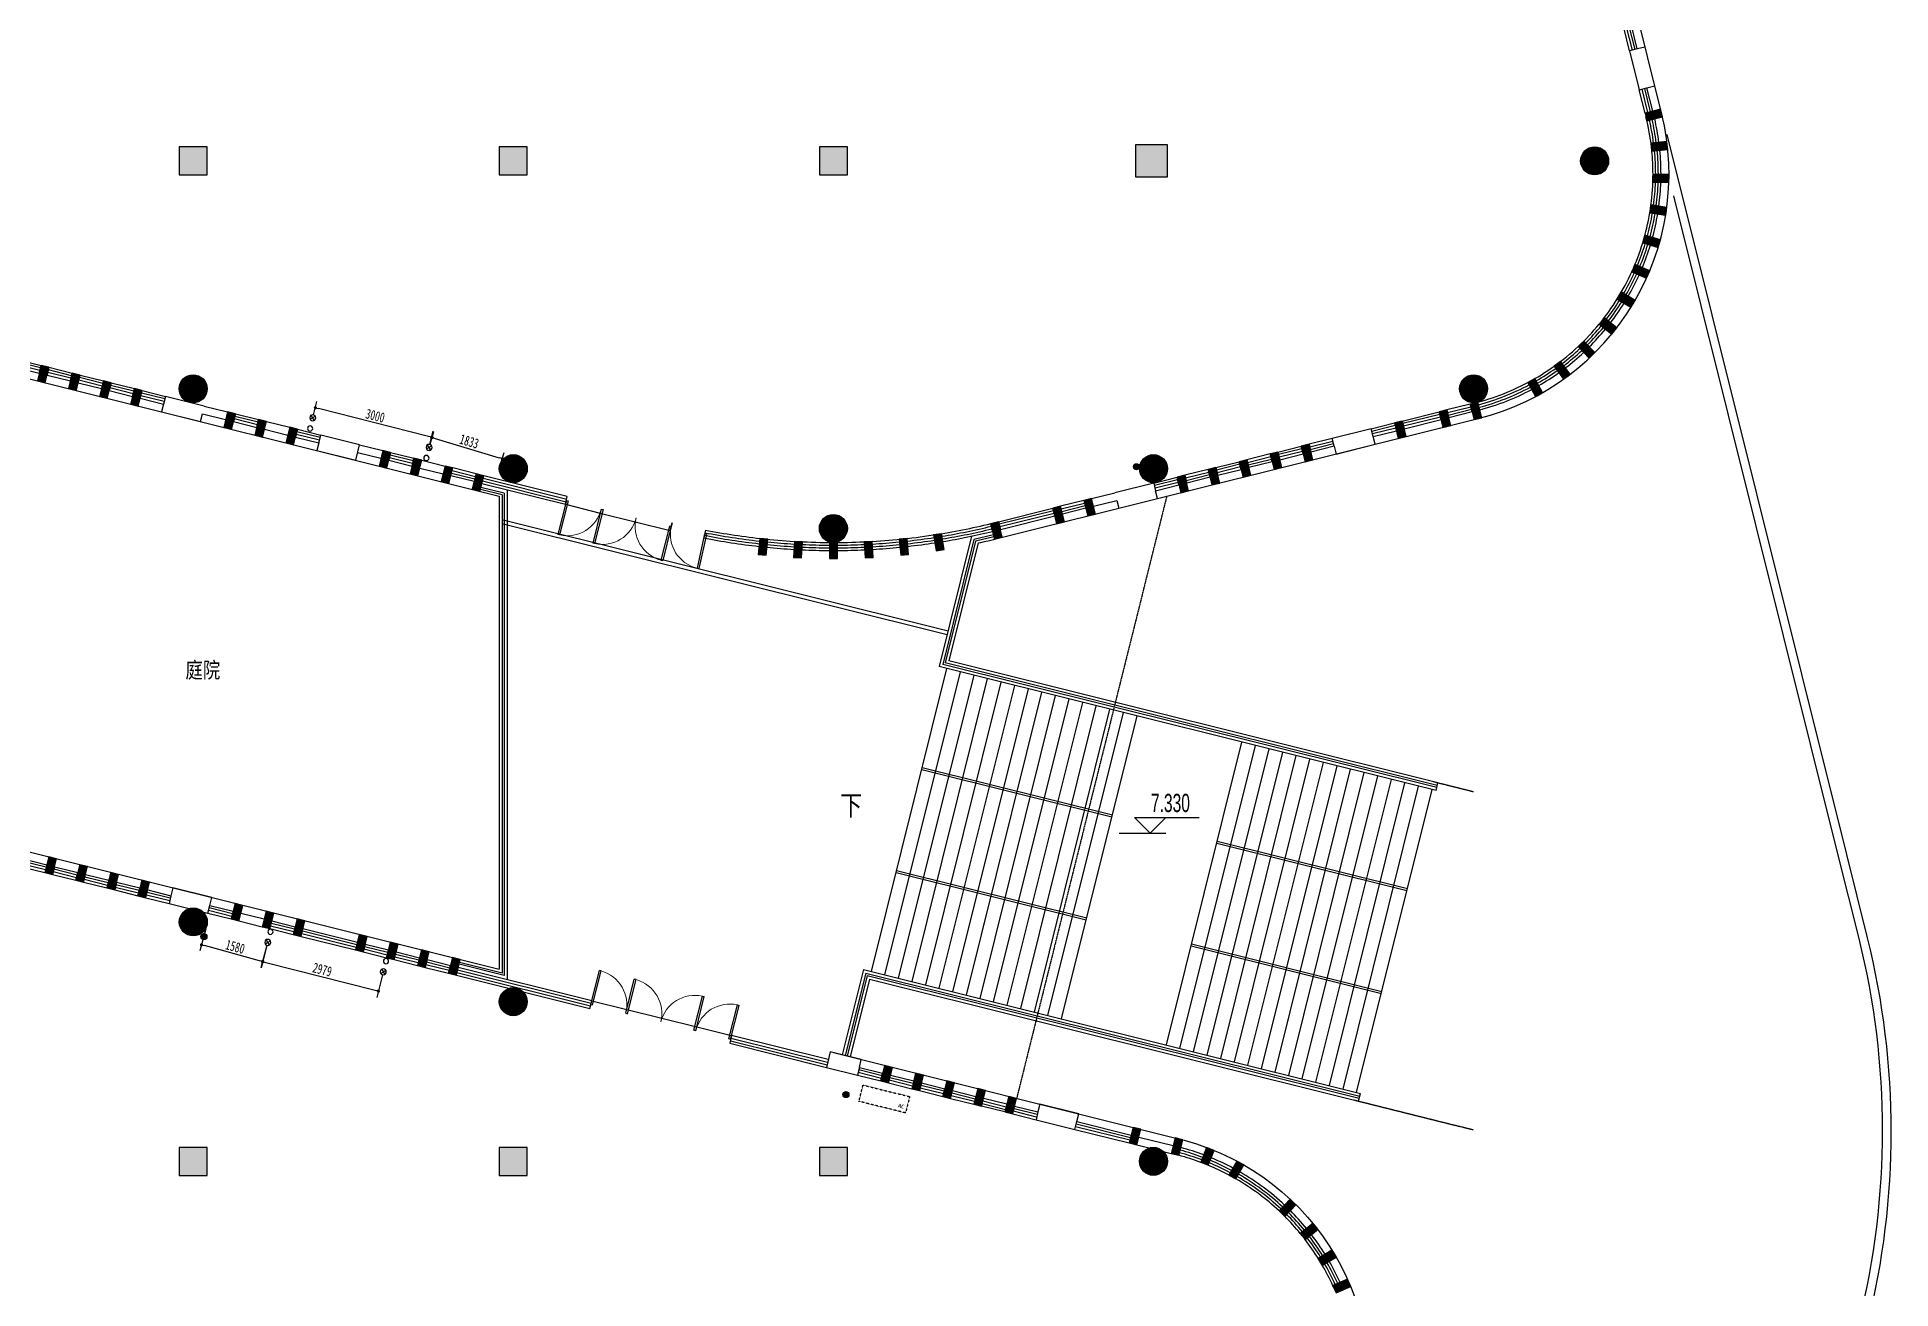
# Model space of a CAD drawing. Header units: inches. Extents: x -584 to 1446124, y -108140 to 99637.
# Drawn here: x 1359534 to 1405864, y -78864 to -47583 of the extents above; entities that cross this region are included whole.
import ezdxf

# ---------------------------------------------------------------- set-up
doc = ezdxf.new("R2010")
doc.units = ezdxf.units.IN
doc.header["$MEASUREMENT"] = 0
doc.linetypes.add('DASH', pattern=[0.35, 0.25, -0.1])
for name, color, linetype in [('0-空调出屋面', 41, 'Continuous'), ('0-雨水', 141, 'Continuous'), ('COLUMN', 6, 'Continuous'), ('CURTWALL', 4, 'Continuous'), ('DIM_ELEV', 3, 'Continuous'), ('DIM_SYMB', 3, 'Continuous'), ('LG', 84, 'Continuous'), ('PUB_HATCH', 8, 'Continuous'), ('PUB_TEXT', 151, 'Continuous'), ('STAIR', 6, 'Continuous'), ('WALL', 7, 'Continuous'), ('WINDOW', 3, 'Continuous'), ('供排水', 4, 'Continuous'), ('电位', 1, 'Continuous'), ('空调', 205, 'Continuous')]:
    doc.layers.add(name, color=color, linetype=linetype)
doc.styles.add('_TCH_DIM', font='stylu.ttf')
doc.styles.add('HZ-1', font='MingLiU.ttf', dxfattribs={"width": 0.8})
doc.styles.get("Standard").update_dxf_attribs({"font": '', "width": 0.7, "height": 250})
doc.styles.get('Standard').set_extended_font_data('NSimSun')
doc.dimstyles.new('电路', dxfattribs={"dimscale": 80, "dimtxt": 2.5, "dimasz": 1, "dimexe": 2, "dimexo": 1, "dimtad": 1, "dimdec": 0, "dimtxsty": 'Standard', "dimblk": 'DOT', "dimcen": 1, "dimclrd": 6, "dimclre": 6, "dimclrt": 6, "dimadec": 0, "dimazin": 0, "dimtfac": 1, "dimtdec": 0, "dimtmove": 0, "dimatfit": 3, "dimfxl": 0, "dimarcsym": 0})

# ---------------------------------------------------------------- blocks, each defined once
blk = doc.blocks.new('vhjkghkghkl')
at = {"layer": '空调', "linetype": 'DASH', "ltscale": 0.3}
blk.add_lwpolyline([(134071, 540199), (134071, 539779), (132871, 539779), (132871, 540199), (134071, 540199)], close=True, dxfattribs=at)
at = {"layer": '空调', "linetype": 'DASH', "ltscale": 0.3, "style": 'HZ-1'}
blk.add_text('AC', height=100, dxfattribs=at).set_placement((133846, 539867))
blk = doc.blocks.new('_FZH')
at = {"layer": 'WALL'}
blk.add_lwpolyline([(-0.5, -0.5), (0.5, -0.5), (0.5, 0.5), (-0.5, 0.5)], close=True, dxfattribs=at)
blk.add_solid([(-0.5, -0.5), (0.5, -0.5), (-0.5, 0.5), (0.5, 0.5)], dxfattribs=at)
blk = doc.blocks.new('_YZH')
blk.add_circle((0, 0), 0.5)
at = {"layer": 'PUB_HATCH', "const_width": 0.5}
blk.add_lwpolyline([(-0.25, 0, 1), (0.25, 0, 1)], format="xyb", close=True, dxfattribs=at)
blk = doc.blocks.new('$WINLIB2D$00000001')
at = {"color": 0}
for points in [[(-0.5, 0.5), (-0.5, -0.5)], [(-0.5, 0.5), (0.5, 0.5)], [(0.5, -0.5), (0.5, 0.5)], [(0.5, 0.167), (-0.5, 0.167)], [(0.5, -0.167), (-0.5, -0.167)], [(-0.5, -0.5), (0.5, -0.5)]]:
    blk.add_lwpolyline(points, dxfattribs=at)
blk = doc.blocks.new('$DorLib2D$00000001')
for p, q in [((0.45, 0.975), (0.5, 0.975)), ((0.45, 0), (0.45, 0.975)), ((0.5, 0), (0.5, 0.975)), ((0.5, 0), (0.45, 0))]:
    blk.add_line(p, q)
at = {"lineweight": 13}
blk.add_arc((0.475, 0), 0.975, 91.4693, 180, dxfattribs=at)
blk = doc.blocks.new('$DorLib2D$00000002')
for p, q in [((-0.5, 0), (-0.5, 0.4875)), ((-0.475, 0.4875), (-0.5, 0.4875)), ((-0.475, 0), (-0.475, 0.4875)), ((0.475, 0), (0.475, 0.4875)), ((0.475, 0.4875), (0.5, 0.4875)), ((0.5, 0), (0.5, 0.4875)), ((-0.5, 0), (-0.475, 0)), ((0.5, 0), (0.475, 0))]:
    blk.add_line(p, q)
at = {"lineweight": 13}
for centre, start, end in [((-0.4875, 0), 0, 88.53072), ((0.4875, 0), 91.46928, 180)]:
    blk.add_arc(centre, 0.4875, start, end, dxfattribs=at)
blk = doc.blocks.new('A$C4B041D0B')
at = {"layer": '供排水', "color": 14}
for p, q in [((393, 128), (287, 22)), ((287, 128), (393, 22))]:
    blk.add_line(p, q, dxfattribs=at)
at = {"layer": '供排水'}
for centre, radius in [((65, 75), 65.2), ((340, 75), 75)]:
    blk.add_circle(centre, radius, dxfattribs=at)
blk = doc.blocks.new('_DOT')
at = {"color": 0, "linetype": 'ByBlock'}
blk.add_line((-0.5, 0), (-1, 0), dxfattribs=at)
at = {"color": 0, "linetype": 'ByBlock', "const_width": 0.5}
blk.add_lwpolyline([(-0.25, 0, 1), (0.25, 0, 1)], format="xyb", close=True, dxfattribs=at)
blk = doc.blocks.new('*D589')
at = {"layer": 'Defpoints', "color": 0, "transparency": 16777216}
for p in [(1363776, -69786), (1363644, -70265), (1365299, -70206)]:
    blk.add_point(p, dxfattribs=at)
at = {"layer": '电位', "color": 6, "lineweight": -2, "transparency": 16777216}
for p, q in [((1363755, -69864), (1363602, -70419)), ((1365090, -70663), (1363721, -70286)), ((1365278, -70283), (1365125, -70839))]:
    blk.add_line(p, q, dxfattribs=at)
at = {"layer": '电位', "color": 6, "lineweight": -2, "transparency": 16777216, "xscale": 80, "yscale": 80, "zscale": 80}
for p, rotation in [((1363644, -70265), 164.595006474475), ((1365168, -70685), 344.595006474475)]:
    blk.add_blockref('_DOT', p, dxfattribs=dict(at, rotation=rotation))
at = {"layer": '电位', "color": 6, "transparency": 16777216, "insert": (1364486, -70315), "char_height": 250, "attachment_point": 5, "rotation": 344.595}
blk.add_mtext('1580', dxfattribs=at)
blk = doc.blocks.new('*D590')
at = {"layer": 'Defpoints', "color": 0, "transparency": 16777216}
for p in [(1365299, -70206), (1368186, -70941), (1368063, -71423)]:
    blk.add_point(p, dxfattribs=at)
at = {"layer": '电位', "color": 6, "lineweight": -2, "transparency": 16777216}
for p, q in [((1365280, -70284), (1365137, -70844)), ((1365254, -70709), (1367986, -71403)), ((1368166, -71018), (1368024, -71578))]:
    blk.add_line(p, q, dxfattribs=at)
at = {"layer": '电位', "color": 6, "lineweight": -2, "transparency": 16777216, "xscale": 80, "yscale": 80, "zscale": 80}
for p, rotation in [((1365177, -70689), 165.7261791928318), ((1368063, -71423), 345.7261791928319)]:
    blk.add_blockref('_DOT', p, dxfattribs=dict(at, rotation=rotation))
at = {"layer": '电位', "color": 6, "transparency": 16777216, "insert": (1366663, -70886), "char_height": 250, "attachment_point": 5, "rotation": 345.7262}
blk.add_mtext('2979', dxfattribs=at)
blk = doc.blocks.new('*D591')
at = {"layer": 'Defpoints', "color": 0, "transparency": 16777216}
for p in [(1369332, -57836), (1371086, -58367), (1371161, -58119)]:
    blk.add_point(p, dxfattribs=at)
at = {"layer": '电位', "color": 6, "lineweight": -2, "transparency": 16777216}
for p, q in [((1369355, -57759), (1369453, -57435)), ((1369483, -57611), (1371085, -58096)), ((1371109, -58291), (1371207, -57966))]:
    blk.add_line(p, q, dxfattribs=at)
at = {"layer": '电位', "color": 6, "lineweight": -2, "transparency": 16777216, "xscale": 80, "yscale": 80, "zscale": 80}
for p, rotation in [((1369407, -57588), 163.1473534976274), ((1371161, -58119), 343.1473534976274)]:
    blk.add_blockref('_DOT', p, dxfattribs=dict(at, rotation=rotation))
at = {"layer": '电位', "color": 6, "transparency": 16777216, "insert": (1370335, -57686), "char_height": 250, "attachment_point": 5, "rotation": 343.1474}
blk.add_mtext('1833', dxfattribs=at)
blk = doc.blocks.new('*D592')
at = {"layer": 'Defpoints', "color": 0, "transparency": 16777216}
for p in [(1366489, -56844), (1366424, -57096), (1369332, -57836)]:
    blk.add_point(p, dxfattribs=at)
at = {"layer": '电位', "color": 6, "lineweight": -2, "transparency": 16777216}
for p, q in [((1366444, -57019), (1366528, -56689)), ((1369318, -57564), (1366566, -56864)), ((1369351, -57759), (1369435, -57429))]:
    blk.add_line(p, q, dxfattribs=at)
at = {"layer": '电位', "color": 6, "lineweight": -2, "transparency": 16777216, "xscale": 80, "yscale": 80, "zscale": 80}
for p, rotation in [((1366489, -56844), 165.7231730149664), ((1369396, -57584), 345.7231730149664)]:
    blk.add_blockref('_DOT', p, dxfattribs=dict(at, rotation=rotation))
at = {"layer": '电位', "color": 6, "transparency": 16777216, "insert": (1367985, -57045), "char_height": 250, "attachment_point": 5, "rotation": 345.7232}
blk.add_mtext('3000', dxfattribs=at)

msp = doc.modelspace()

# ---------------------------------------------------------------- hatches: boundary and pattern name
at = {"layer": '0-空调出屋面'}
h = msp.add_hatch(dxfattribs=at)
h.set_pattern_fill('ANSI31', color=256, scale=10, style=0)
h.set_pattern_definition([(315, (1386943.605, -58252.99), (-11.2253, -11.2253), [])])
h.paths.add_polyline_path([(1386943.6, -58318, -1), (1387073.6, -58318, -1)])
h = msp.add_hatch(dxfattribs=at)
h.set_pattern_fill('ANSI31', color=256, scale=10, style=0)
h.set_pattern_definition([(315, (1363639.024, -69996.182), (-11.2253, -11.2253), [])])
h.paths.add_polyline_path([(1363639, -70061.2, -1), (1363769, -70061.2, -1)])
h = msp.add_hatch(dxfattribs=at)
h.set_pattern_fill('ANSI31', color=256, scale=10, style=0)
h.set_pattern_definition([(315, (1379683.296, -73943.402), (-11.2253, -11.2253), [])])
h.paths.add_polyline_path([(1379683.3, -74008.4, -1), (1379813.3, -74008.4, -1)])

# ---------------------------------------------------------------- linework, layer by layer
for centre, radius in [((1387008.6, -58318), 75), ((1387008.6, -58318), 65), ((1363704, -70061.2), 75), ((1363704, -70061.2), 65), ((1379748.3, -74008.4), 75), ((1379748.3, -74008.4), 65)]:
    msp.add_circle(centre, radius, dxfattribs=at)
at = {"layer": '0-雨水', "linetype": 'DASH'}
for p, q in [((1394426.3, -66185.8), (1395434.2, -66437.1)), ((1392442.5, -74142.2), (1395434.2, -74888.1))]:
    msp.add_line(p, q, dxfattribs=at)
at = {"layer": 'COLUMN'}
for p, q in [((1399331.5, -47928.7), (1399573.5, -48899)), ((1399719.7, -47831.9), (1399525.6, -47880.3)), ((1399961.6, -48802.2), (1399719.7, -47831.9)), ((1399767.5, -48850.6), (1399961.6, -48802.2)), ((1362694.5, -56754.8), (1362646.1, -56948.8)), ((1362646.1, -56948.8), (1363616.4, -57190.8)), ((1363713.2, -56802.6), (1362742.9, -56560.7)), ((1363616.4, -57190.8), (1363664.8, -56996.7)), ((1392874, -57371.4), (1391903.8, -57613.3)), ((1366575.7, -57722.5), (1366527.3, -57916.5)), ((1367594.4, -57770.3), (1366624.1, -57528.4)), ((1367497.6, -58158.4), (1367594.4, -57770.3)), ((1391952.1, -57807.4), (1392000.5, -58001.4)), ((1392000.5, -58001.4), (1392970.8, -57759.5)), ((1392970.8, -57759.5), (1392922.4, -57565.5)), ((1366527.3, -57916.5), (1367497.6, -58158.4)), ((1387440.4, -58726.2), (1386470.1, -58968.1)), ((1386518.5, -59162.1), (1386566.9, -59356.2)), ((1386566.9, -59356.2), (1387537.2, -59114.3)), ((1387537.2, -59114.3), (1387488.8, -58920.2)), ((1362928.8, -68844.9), (1362880.4, -69038.9)), ((1363899.1, -69086.8), (1362928.8, -68844.9)), ((1362832, -69233), (1363802.3, -69474.9)), ((1363850.7, -69280.8), (1363899.1, -69086.8)), ((1379356, -72940.6), (1379259.2, -73328.7)), ((1380132.2, -73134.2), (1379356, -72940.6)), ((1380083.9, -73328.2), (1380132.2, -73134.2)), ((1379259.2, -73328.7), (1379259.5, -73328.8)), ((1379259.5, -73328.8), (1380035.5, -73522.3)), ((1384595.6, -74247), (1384547.2, -74441.1)), ((1385565.9, -74488.9), (1384595.6, -74247)), ((1385517.5, -74683), (1385565.9, -74488.9)), ((1384498.8, -74635.1), (1385469.1, -74877))]:
    msp.add_line(p, q, dxfattribs=at)
at = {"layer": 'CURTWALL'}
for p, q in [((1399890.3, -50433.8), (1399891.1, -50433.8)), ((1399918.8, -51011.8), (1399918.1, -51011.8)), ((1370650.9, -58738.5), (1372737, -59258.7)), ((1370667, -58673.8), (1372753.2, -59194)), ((1370683.2, -58609.2), (1372769.3, -59129.3)), ((1372785.4, -59064.6), (1370699.3, -58544.5)), ((1372737, -59258.7), (1372785.4, -59064.6)), ((1375405.2, -59717.8), (1375356.8, -59911.9)), ((1375357.8, -59912.1), (1375406.2, -59718)), ((1375406.2, -59718), (1375405.2, -59717.8)), ((1375356.8, -59911.9), (1375357.8, -59912.1)), ((1375373, -59847.2), (1375373.9, -59847.4)), ((1375389.1, -59782.5), (1375390.1, -59782.7)), ((1376235.8, -59902.5), (1376197.4, -60098.8)), ((1373398.7, -71661.4), (1370060.6, -70829.1)), ((1370012.2, -71023.2), (1373350.3, -71855.5)), ((1370028.3, -70958.5), (1373366.4, -71790.8)), ((1370044.4, -70893.8), (1373382.6, -71726.1)), ((1373350.3, -71855.5), (1373398.7, -71661.4)), ((1376891.8, -72532.3), (1376843.4, -72726.4)), ((1376843.4, -72726.4), (1379259.2, -73328.7)), ((1376859.5, -72661.7), (1379275.4, -73264.1)), ((1376875.6, -72597), (1379291.5, -73199.4)), ((1379307.6, -73134.7), (1376891.8, -72532.3))]:
    msp.add_line(p, q, dxfattribs=at)
for centre, radius, start, end in [((1394018.1, -51005.5), 5900, 6.5, 14), ((1394018.1, -51005.5), 5966.7, 7.46031, 13.03969), ((1394018.1, -51005.5), 6033.3, 7.4497, 13.0503), ((1394018.1, -51005.5), 6100, 7.43932, 13.06068), ((1394018.1, -51005.5), 5900, 5.56068, 6.5), ((1394018.1, -51005.5), 5900, 351.5, 359), ((1394018.1, -51005.5), 5900, 359, 359.93932), ((1394018.1, -51005.5), 5966.7, 352.46031, 358.03969), ((1394018.1, -51005.5), 6033.3, 352.4497, 358.0503), ((1394018.1, -51005.5), 6100, 352.43932, 358.06068), ((1394018.1, -51005.5), 5900, 344, 351.5), ((1394018.1, -51005.5), 5966.7, 344.96031, 350.53969), ((1394018.1, -51005.5), 6033.3, 344.9497, 350.5503), ((1394018.1, -51005.5), 6100, 344.93932, 350.56068), ((1394018.1, -51005.5), 5900, 336.5, 344), ((1394018.1, -51005.5), 5966.7, 337.46031, 343.03969), ((1394018.1, -51005.5), 6033.3, 337.4497, 343.0503), ((1394018.1, -51005.5), 6100, 337.43932, 343.06068), ((1394018.1, -51005.5), 5900, 329, 336.5), ((1394018.1, -51005.5), 5966.7, 329.96031, 335.53969), ((1394018.1, -51005.5), 6033.3, 329.9497, 335.5503), ((1394018.1, -51005.5), 6100, 329.93932, 335.56068), ((1394018.1, -51005.5), 5900, 321.5, 329), ((1394018.1, -51005.5), 5966.7, 322.46031, 328.03969), ((1394018.1, -51005.5), 6033.3, 322.4497, 328.0503), ((1394018.1, -51005.5), 6100, 322.43932, 328.06068), ((1394018.1, -51005.5), 5900, 314, 321.5), ((1394018.1, -51005.5), 5966.7, 314.96031, 320.53969), ((1394018.1, -51005.5), 6033.3, 314.9497, 320.5503), ((1394018.1, -51005.5), 6100, 314.93932, 320.56068), ((1394018.1, -51005.5), 5900, 306.5, 314), ((1394018.1, -51005.5), 5966.7, 307.46031, 313.03969), ((1394018.1, -51005.5), 6033.3, 307.4497, 313.0503), ((1394018.1, -51005.5), 6100, 307.43932, 313.06068), ((1394018.1, -51005.5), 5900, 299, 306.5), ((1394018.1, -51005.5), 5966.7, 299.96031, 305.53969), ((1394018.1, -51005.5), 6033.3, 299.9497, 305.5503), ((1394018.1, -51005.5), 6100, 299.93932, 305.56068), ((1394018.1, -51005.5), 5900, 284, 299), ((1394018.1, -51005.5), 5966.7, 284.96031, 298.03969), ((1394018.1, -51005.5), 6033.3, 284.9497, 298.0503), ((1394018.1, -51005.5), 6100, 284.93932, 298.06068), ((1379434.2, -43562.6), 16650, 279, 284), ((1379434.2, -43562.6), 16850, 258.92497, 263.65904), ((1379434.2, -43562.6), 16783.3, 258.92497, 263.65737), ((1379434.2, -43562.6), 16716.7, 258.92497, 263.65568), ((1379434.2, -43562.6), 16650, 258.92497, 263.9981), ((1379434.2, -43562.6), 16650, 264.1622, 267), ((1379434.2, -43562.6), 16716.7, 264.34118, 266.65725), ((1379434.2, -43562.6), 16650, 267, 269.99905), ((1379434.2, -43562.6), 16650, 270.16031, 273), ((1379434.2, -43562.6), 16650, 273, 275.83969), ((1379434.2, -43562.6), 16716.7, 273.34275, 275.65885), ((1379434.2, -43562.6), 16650, 276.00095, 279), ((1379434.2, -43562.6), 16716.7, 276.34435, 278.65725), ((1379434.2, -43562.6), 16783.3, 276.34266, 278.65861), ((1379434.2, -43562.6), 16850, 276.34099, 278.65996), ((1379434.2, -43562.6), 16716.7, 279.34275, 283.65725), ((1379434.2, -43562.6), 16783.3, 279.34139, 283.65861), ((1379434.2, -43562.6), 16850, 279.34004, 283.65996), ((1379434.2, -43562.6), 16850, 264.33911, 266.65996), ((1379434.2, -43562.6), 16783.3, 264.34014, 266.65861), ((1379434.2, -43562.6), 16850, 267.34004, 269.65901), ((1379434.2, -43562.6), 16783.3, 267.34139, 269.65734), ((1379434.2, -43562.6), 16716.7, 267.34275, 269.65565), ((1379434.2, -43562.6), 16716.7, 270.34115, 272.65725), ((1379434.2, -43562.6), 16783.3, 270.34011, 272.65861), ((1379434.2, -43562.6), 16850, 270.33908, 272.65996), ((1379434.2, -43562.6), 16783.3, 273.34139, 275.65989), ((1379434.2, -43562.6), 16850, 273.34004, 275.66092)]:
    msp.add_arc(centre, radius, start, end, dxfattribs=at)
at = {"layer": 'DIM_ELEV'}
for p, q in [((1387353.5, -67474.4), (1386963.5, -67084.4)), ((1386963.5, -67084.4), (1388574.9, -67084.4)), ((1387353.5, -67474.4), (1387743.5, -67084.4)), ((1386573.5, -67474.4), (1387743.5, -67474.4))]:
    msp.add_line(p, q, dxfattribs=at)
at = {"layer": 'DIM_SYMB'}
msp.add_lwpolyline([(1379983, -66809, 0, 0, 0), (1380768.6, -67006.1, 0, 0, 0), (1391441.8, -69667.2, 120, 0, 0), (1391878.5, -69776.1, 0, 0, 0)], format="xyseb", dxfattribs=at)
at = {"layer": 'LG'}
for p, q in [((1371209.2, -58982.3), (1370626.4, -58837)), ((1371159.2, -59021.4), (1370614.3, -58885.5)), ((1371159.2, -59021.4), (1371159.2, -70970.1)), ((1371209.2, -58982.3), (1371209.2, -71034.1)), ((1382944.4, -60140.5), (1382167.1, -63258.1)), ((1382985.7, -60181.8), (1382227.7, -63221.7)), ((1383434, -60018.4), (1382944.4, -60140.5)), ((1383446.1, -60067), (1382985.7, -60181.8)), ((1394514.1, -66336.5), (1382167.1, -63258.1)), ((1394526.2, -66288), (1382227.7, -63221.7)), ((1381641.3, -65883.9), (1386395.7, -67069.3)), ((1381653.4, -65835.3), (1386407.8, -67020.8)), ((1389015.5, -67722.5), (1393770, -68907.9)), ((1389027.6, -67674), (1393782.1, -68859.4)), ((1381000.2, -68455.1), (1385754.6, -69640.6)), ((1381012.3, -68406.6), (1385766.7, -69592.1)), ((1388374.4, -70293.8), (1393128.9, -71479.2)), ((1388386.5, -70245.2), (1393141, -71430.7)), ((1371209.2, -71034.1), (1370079.7, -70752.5)), ((1371159.2, -70970.1), (1370091.8, -70704)), ((1380243.8, -70971.9), (1379729.8, -73033.8)), ((1380280.3, -71032.5), (1379778.3, -73045.9)), ((1380243.8, -70971.9), (1392590.8, -74050.4)), ((1380280.3, -71032.5), (1392578.8, -74098.9))]:
    msp.add_line(p, q, dxfattribs=at)
at = {"layer": 'STAIR'}
for p, q in [((1400155.1, -49578.5), (1394320.3, -26176.2)), ((1355434.2, -55150.7), (1371084.2, -59052.7)), ((1383558.9, -60106.2), (1395615.6, -57100.1)), ((1371084.2, -59052.7), (1371084.2, -70876.8)), ((1371284.2, -58896.4), (1371284.2, -71134.2)), ((1382888.5, -60054.7), (1382076.2, -63312.7)), ((1383052.4, -60224.3), (1382318.6, -63167)), ((1380383.3, -70929.4), (1382270.3, -63361.1)), ((1380722.9, -71014.1), (1382609.9, -63445.8)), ((1394496, -66409.3), (1382076.2, -63312.7)), ((1394544.4, -66215.3), (1382318.6, -63167)), ((1381062.5, -71098.7), (1382949.5, -63530.4)), ((1381402.1, -71183.4), (1383289.1, -63615.1)), ((1381741.7, -71268.1), (1383628.7, -63699.8)), ((1382081.3, -71352.8), (1383968.3, -63784.5)), ((1382420.9, -71437.4), (1384307.9, -63869.1)), ((1382760.5, -71522.1), (1384647.5, -63953.8)), ((1383100.1, -71606.8), (1384987.1, -64038.5)), ((1383439.7, -71691.5), (1385326.7, -64123.1)), ((1383779.3, -71776.1), (1385666.3, -64207.8)), ((1384118.9, -71860.8), (1386005.9, -64292.5)), ((1384458.5, -71945.5), (1386345.5, -64377.2)), ((1384798.1, -72030.1), (1386685.1, -64461.8)), ((1384798.1, -72030.1), (1386685.1, -64461.8)), ((1385137.7, -72114.8), (1387024.7, -64546.5)), ((1387757.5, -72768), (1389644.5, -65199.7)), ((1388097.1, -72852.7), (1389984.1, -65284.4)), ((1388436.7, -72937.4), (1390323.7, -65369)), ((1388776.3, -73022), (1390663.3, -65453.7)), ((1389115.9, -73106.7), (1391002.9, -65538.4)), ((1389455.5, -73191.4), (1391342.5, -65623.1)), ((1389455.5, -73191.4), (1391342.5, -65623.1)), ((1389795.1, -73276), (1391682.1, -65707.7)), ((1390134.7, -73360.7), (1392021.7, -65792.4)), ((1390474.3, -73445.4), (1392361.3, -65877.1)), ((1390813.9, -73530.1), (1392700.9, -65961.8)), ((1391153.5, -73614.7), (1393040.5, -66046.4)), ((1391493.2, -73699.4), (1393380.1, -66131.1)), ((1391832.8, -73784.1), (1393719.7, -66215.8)), ((1394496, -66409.3), (1394544.4, -66215.3)), ((1392172.4, -73868.8), (1394059.4, -66300.4)), ((1392512, -73953.4), (1394399, -66385.1)), ((1380189.2, -70881), (1379657, -73015.7)), ((1380189.2, -70881), (1392609, -73977.6)), ((1380334.9, -71123.5), (1379851, -73064.1)), ((1380334.9, -71123.5), (1392560.6, -74171.7)), ((1392560.6, -74171.7), (1392609, -73977.6))]:
    msp.add_line(p, q, dxfattribs=at)
at = {"layer": 'STAIR', "linetype": 'DASH', "ltscale": 3}
msp.add_line((1387764.8, -59057.5), (1384013.9, -74101.7), dxfattribs=at)
at = {"layer": 'STAIR', "color": 8, "ltscale": 3}
for p, q in [((1371184.2, -59644.5), (1382299.8, -62415.9)), ((1371184.2, -59747.5), (1382275.6, -62512.9))]:
    msp.add_line(p, q, dxfattribs=at)
at = {"layer": 'STAIR', "color": 8}
msp.add_lwpolyline([(1400263.9, -50014.9), (1404749.7, -68006.3), (1405269.9, -70092.7, -0.1227846), (1405269.9, -79769.6), (1405178.6, -80135.8), (1403738.9, -85849.8), (1400303.6, -99628), (1400109.6, -99579.6), (1403496.5, -85995.5), (1403544.8, -85801.4), (1404977, -80057.3), (1405068.3, -79691.1, 0.1227846), (1405068.3, -70111), (1404548.1, -68024.6), (1400441.6, -51554.1)], format="xyb", dxfattribs=at)
at = {"layer": 'STAIR'}
msp.add_lwpolyline([(1355784.2, -67060.7), (1371084.2, -70876.8)], dxfattribs=at)
msp.add_lwpolyline([(1379434.2, -72959.4), (1387894.6, -75069.6), (1388199.4, -75145.6, -0.40792), (1392659.6, -82750.5), (1392610.5, -82947.4), (1388314.9, -100176.2), (1347734.2, -100176.2)], format="xyb", dxfattribs=at)
for centre, radius, start, end in [((1394018.1, -51005.5), 6300, 284, 14), ((1379434.2, -43562.6), 17050, 282.25187, 284)]:
    msp.add_arc(centre, radius, start, end, dxfattribs=at)
at = {"layer": 'WALL'}
for p, q in [((1363713.2, -56802.6), (1364295.3, -56947.8)), ((1394572.1, -56948), (1394572.1, -56948)), ((1394572.1, -56948), (1394620.5, -57142.1)), ((1363664.8, -56996.7), (1364247, -57141.9)), ((1365217.3, -57383.8), (1365799.4, -57528.9)), ((1365265.6, -57189.7), (1365847.8, -57334.9)), ((1393698.7, -57371.9), (1393650.3, -57177.8)), ((1393650.3, -57177.8), (1393650.3, -57177.9)), ((1393698.7, -57371.9), (1393698.7, -57371.9)), ((1394620.5, -57142.1), (1394620.5, -57142.1)), ((1367594.4, -57770.3), (1368176.5, -57915.5)), ((1367546, -57964.4), (1368128.1, -58109.5)), ((1369098.4, -58351.5), (1369680.6, -58496.6)), ((1369146.8, -58157.4), (1369729, -58302.6)), ((1385887.9, -59113.2), (1386470.1, -58968.1)), ((1385936.3, -59307.3), (1386518.5, -59162.1)), ((1364626.9, -69474.4), (1365209.1, -69619.5)), ((1364578.5, -69668.4), (1365160.7, -69813.6)), ((1387021.6, -75264.1), (1387877.1, -75477.4)), ((1387070, -75070.1), (1387925.4, -75283.4)), ((1388067.7, -75525.8), (1388067.9, -75525)), ((1388619.1, -75701.5), (1388618.8, -75702.2)), ((1388798.8, -75773.1), (1388799.1, -75772.4)), ((1389322.5, -76019.2), (1389322.1, -76019.9)), ((1389491.3, -76113.7), (1389491.7, -76113)), ((1390575.6, -76915), (1390575.1, -76915.6)), ((1390714.3, -77050), (1390714.8, -77049.4)), ((1391103.8, -77477.9), (1391103.3, -77478.3)), ((1391223.7, -77629.7), (1391224.3, -77629.3)), ((1391554.2, -78104.7), (1391553.5, -78105.1)), ((1391653.2, -78270.9), (1391653.9, -78270.5)), ((1391918.7, -78785.1), (1391918.1, -78785.3))]:
    msp.add_line(p, q, dxfattribs=at)
for start, end in [(75.06068, 76), (68.83659, 69.43932), (67.56068, 68.16341), (61, 61.93932), (60.06068, 61), (46, 46.93932), (45.06068, 46), (38.83659, 39.43932), (37.56068, 38.16341), (31, 31.93932), (30.06068, 31), (23.83659, 24.43932)]:
    msp.add_arc((1386546.7, -81226.3), 5900, start, end, dxfattribs=at)
at = {"layer": 'WINDOW'}
for p, q in [((1372737, -59258.7), (1373610.3, -59476.4)), ((1373610.3, -59476.4), (1375356.8, -59911.9)), ((1373398.7, -71661.4), (1374272, -71879.2)), ((1374272, -71879.2), (1376018.5, -72314.6)), ((1376018.5, -72314.6), (1376891.8, -72532.3))]:
    msp.add_line(p, q, dxfattribs=at)
for centre, radius, start, end in [((1394018.1, -51005.5), 5900, 359.93932, 5.56068), ((1394018.1, -51005.5), 5966.7, 359.93932, 5.56068), ((1394018.1, -51005.5), 6033.3, 359.93932, 5.56068), ((1394018.1, -51005.5), 6100, 359.93932, 5.56068), ((1386546.7, -81226.3), 5966.7, 69.43932, 75.06068), ((1386546.7, -81226.3), 6033.3, 69.43932, 75.06068), ((1386546.7, -81226.3), 6100, 69.43932, 75.06068), ((1386546.7, -81226.3), 5900, 69.43932, 75.06068), ((1386546.7, -81226.3), 5900, 61.93932, 67.56068), ((1386546.7, -81226.3), 5966.7, 61.93932, 67.56068), ((1386546.7, -81226.3), 6033.3, 61.93932, 67.56068), ((1386546.7, -81226.3), 6100, 61.93932, 67.56068), ((1386546.7, -81226.3), 6100, 46.93932, 60.06068), ((1386546.7, -81226.3), 5900, 46.93932, 60.06068), ((1386546.7, -81226.3), 5966.7, 46.93932, 60.06068), ((1386546.7, -81226.3), 6033.3, 46.93932, 60.06068), ((1386546.7, -81226.3), 5900, 39.43932, 45.06068), ((1386546.7, -81226.3), 5966.7, 39.43932, 45.06068), ((1386546.7, -81226.3), 6033.3, 39.43932, 45.06068), ((1386546.7, -81226.3), 6100, 39.43932, 45.06068), ((1386546.7, -81226.3), 5900, 31.93932, 37.56068), ((1386546.7, -81226.3), 5966.7, 31.93932, 37.56068), ((1386546.7, -81226.3), 6033.3, 31.93932, 37.56068), ((1386546.7, -81226.3), 6100, 31.93932, 37.56068), ((1386546.7, -81226.3), 5900, 24.43932, 30.06068), ((1386546.7, -81226.3), 5966.7, 24.43932, 30.06068), ((1386546.7, -81226.3), 6033.3, 24.43932, 30.06068), ((1386546.7, -81226.3), 6100, 24.43932, 30.06068)]:
    msp.add_arc(centre, radius, start, end, dxfattribs=at)

# ---------------------------------------------------------------- block references
at = {"layer": 'COLUMN'}
for p, xscale, yscale, zscale, rotation in [((1399936.9, -49529.8), 199.9999999999121, 400.0000000000582, 400.0000000000501, 283.9999999999802), ((1400078.8, -50315), 199.9999999999756, 399.9999999999418, 399.9999999999644, 276.5000000255077), ((1400117.1, -51112), 400.0000000000463, 199.9999999998836, 199.9999999999098, 359.0000000510793), ((1400051.1, -51907.2), 399.9999999999998, 199.9999999998836, 199.9999999998847, 351.5000000255294), ((1399881.8, -52686.9), 399.999999999943, 200, 199.9999999999876, 344.0000000510843), ((1399612.1, -53437.9), 200.0000000000315, 400, 400.0000000000166, 246.5000000255244), ((1399246.8, -54147.3), 200.0000000000895, 399.9999999998836, 399.9999999998595, 238.9999999999917), ((1398792, -54802.9), 400.0000000001792, 199.9999999998254, 199.9999999998349, 321.5000000255448), ((1398255.5, -55393.5), 200.0000000000082, 400.0000000001164, 400.0000000001002, 224.0000000000154), ((1359686.6, -56004.8), 399.9999999999371, 200, 200.000000000025, 76.00000000002387), ((1360462.8, -56198.4), 399.9999999999371, 200, 200.000000000025, 76.00000000002387), ((1397646.5, -55909.1), 199.9999999999361, 399.9999999999418, 399.9999999999208, 216.5000000255687), ((1361239, -56391.9), 400.00000000005, 200, 200.000000000025, 76.00000000002791), ((1362015.3, -56585.4), 399.9999999998807, 199.9999999998254, 199.9999999997991, 76.00000000005622), ((1396975.4, -56340.7), 400.0000000000267, 199.9999999997672, 199.9999999997477, 299.0000000511063), ((1364344, -57166), 399.9999999999371, 200, 200.000000000025, 76.00000000002387), ((1394717.5, -57117.9), 200.000000000025, 400.0000000000582, 400.0000000000501, 193.9999999999721), ((1395493.8, -56924.3), 200.0000000002509, 399.9999999999418, 399.9999999999371, 193.999999999956), ((1365120.2, -57359.6), 399.9999999999371, 200, 200.000000000025, 76.00000000002387), ((1365896.5, -57553.1), 399.9999999999371, 200, 200.000000000025, 76.00000000002387), ((1393601.6, -57396.1), 200.000000000025, 400.0000000000582, 400.0000000000501, 193.9999999999721), ((1391272.9, -57976.7), 200.0000000002509, 400.0000000000582, 400.0000000000501, 193.999999999956), ((1368225.2, -58133.7), 399.9999999999937, 199.9999999998254, 199.9999999997991, 76.00000000006025), ((1369001.4, -58327.3), 399.9999999999371, 200, 200.000000000025, 76.00000000002387), ((1369777.7, -58520.8), 400.00000000005, 200, 200.000000000025, 76.00000000002791), ((1388944.2, -58557.3), 200.000000000025, 399.9999999999418, 399.9999999999371, 193.9999999999721), ((1389720.5, -58363.8), 200.000000000025, 400.0000000000582, 400.0000000000501, 193.9999999999721), ((1390496.7, -58170.3), 199.9999999997991, 399.9999999999418, 399.9999999999371, 193.9999999999882), ((1370553.9, -58714.3), 399.9999999999371, 200, 200.000000000025, 76.00000000002387), ((1388168, -58750.9), 200.000000000025, 399.9999999999418, 399.9999999999371, 193.9999999999721), ((1385839.3, -59331.5), 200.000000000025, 399.9999999999418, 399.9999999999371, 193.9999999999721), ((1383510.6, -59912.1), 200.000000000025, 400, 399.9999999999937, 193.9999999999721), ((1385063, -59525), 200.000000000025, 399.9999999999418, 399.9999999999371, 193.9999999999721), ((1377672.6, -60320.3), 199.9999999998586, 400, 399.9999999999728, 174.0801537688131), ((1378552.3, -60389.5), 400.000000000026, 199.9999999999418, 199.9999999999549, 267.0000000192142), ((1379433.9, -60412.6), 199.9999999997648, 400, 399.9999999999953, 180.0801537297271), ((1380316, -60389.5), 200.0000000000717, 400.0000000000582, 400.0000000000392, 182.9999999801504), ((1381195.8, -60320.3), 400.0000000000037, 199.9999999998836, 199.999999999862, 275.9198462306126), ((1382070.1, -60205.2), 399.9999999999135, 199.9999999998836, 199.9999999998811, 278.9999999411129), ((1359872.5, -68289), 399.9999999998241, 200, 200.000000000025, 76.00000000001982), ((1360648.7, -68482.5), 400.00000000005, 199.9999999998254, 199.9999999997991, 76.00000000002791), ((1361424.9, -68676), 400.00000000005, 200, 200.000000000025, 76.00000000002791), ((1362201.2, -68869.6), 399.9999999999371, 200, 200.000000000025, 76.00000000002387), ((1364529.9, -69450.2), 400.00000000005, 200, 200.000000000025, 76.00000000002791), ((1365306.1, -69643.7), 400.00000000005, 200, 200.000000000025, 76.00000000002791), ((1366082.4, -69837.3), 399.9999999999371, 200, 200.000000000025, 76.00000000002387), ((1367634.8, -70224.3), 400.00000000005, 200, 200.000000000025, 76.00000000002791), ((1368411.1, -70417.9), 399.9999999997678, 200, 200.000000000025, 76.0000000000522), ((1369187.3, -70611.4), 399.9999999999371, 200, 200.000000000025, 76.00000000002387), ((1369963.5, -70804.9), 399.9999999998241, 199.9999999998254, 199.9999999997991, 76.00000000001982), ((1380763.1, -73497.6), 399.9999999999371, 200, 200.000000000025, 76.00000000002387), ((1381539.3, -73691.1), 399.9999999999371, 200, 200.000000000025, 76.00000000002387), ((1382315.5, -73884.6), 399.9999999999937, 199.9999999998254, 199.9999999997991, 76.00000000006025), ((1383091.8, -74078.2), 400.00000000005, 200, 200.000000000025, 76.00000000002791), ((1383868, -74271.7), 399.9999999999371, 200, 200.000000000025, 76.00000000002387), ((1386973, -75045.9), 399.9999999999371, 200, 200.000000000025, 76.00000000002387), ((1388022.5, -75307.5), 399.9999999999937, 199.9999999998254, 199.9999999997991, 76.00000000006025), ((1388782.4, -75550.9), 199.9999999999329, 400.0000000000582, 400.0000000000824, 338.4999999999887), ((1389504.1, -75891.2), 399.9999999999488, 199.9999999998836, 199.9999999998726, 61.00000000005995), ((1390784.2, -76838.4), 199.9999999999216, 400.0000000001164, 400.0000000000887, 315.9999999999142), ((1391320.6, -77429.1), 200.0000000000409, 399.9999999999418, 399.999999999937, 308.4999999999923), ((1391775.5, -78084.6), 399.9999999999794, 200.0000000001164, 200.0000000000895, 31.00000000002542), ((1392140.7, -78794), 399.9999999998075, 200.0000000000582, 200.0000000000709, 23.4999999999846)]:
    msp.add_blockref('_FZH', p, dxfattribs=dict(at, xscale=xscale, yscale=yscale, zscale=zscale, rotation=rotation))
for name, p, xscale, yscale, zscale in [('_FZH', (1363434.2, -50676.2), 700, 700, 700), ('_FZH', (1371434.2, -50676.2), 700, 700, 700), ('_FZH', (1379434.2, -50676.2), 700, 700, 700), ('_FZH', (1387384.2, -50676.2), 799.972656280268, 800.0000152587891, 800.0000152587891), ('_YZH', (1398459.4, -50676.2), 700, 700.0000000000582, 700.0000000000309), ('_YZH', (1363434.2, -56372.4), 700, 700, 700), ('_YZH', (1395434.2, -56372.4), 700, 700, 700), ('_YZH', (1371436, -58367.4), 700, 700, 700), ('_YZH', (1387434.2, -58367), 700, 700, 700), ('_YZH', (1379434.2, -59862.6), 700, 700, 700), ('_YZH', (1363438.6, -69693.4), 700, 700, 700), ('_YZH', (1371434.2, -71686.9), 700, 700, 700), ('_FZH', (1363434.2, -75676.2), 700, 700, 700), ('_FZH', (1371434.2, -75676.2), 700, 700, 700), ('_FZH', (1379434.2, -75676.2), 700, 700, 700), ('_YZH', (1387434.2, -75676.2), 700, 700, 700)]:
    msp.add_blockref(name, p, dxfattribs=dict(at, xscale=xscale, yscale=yscale, zscale=zscale))
at = {"layer": 'WINDOW'}
for name, p, xscale, yscale, zscale, rotation in [('$WINLIB2D$00000001', (1399356, -47613.4), 600.0000000000182, -200, 600, 104.0000000000193), ('$WINLIB2D$00000001', (1399743.1, -49165.9), 600.0000000000184, -200, 600, 103.9999999999963), ('$WINLIB2D$00000001', (1358934.5, -55714.3), 1400.000000000104, 200, 1400, 346.0000000000001), ('$WINLIB2D$00000001', (1360098.9, -56004.6), 599.9999999999194, 200, 600, 345.9999999999955), ('$WINLIB2D$00000001', (1360875.1, -56198.1), 599.9999999998914, -200, 600, 346.0000000000063), ('$WINLIB2D$00000001', (1361651.4, -56391.6), 599.9999999999335, 200, 600, 345.9999999999902), ('$WINLIB2D$00000001', (1362427.6, -56585.2), 599.9999999999194, -200, 600, 345.9999999999955), ('$WINLIB2D$00000001', (1394135.4, -57160), 950.000000000048, 200, 950, 13.99999999999849), ('$WINLIB2D$00000001', (1395081.5, -56924.1), -599.9999999999055, -200, -600, 13.99999999999907), ('$WINLIB2D$00000001', (1364756.3, -57165.8), 599.9999999999055, 200, 600, 346.000000000001), ('$WINLIB2D$00000001', (1366308.8, -57552.9), 599.9999999999194, 200, 600, 345.9999999999955), ('$WINLIB2D$00000001', (1393189.3, -57395.8), 599.9999999999196, -200, 600, 14.00000000000445), ('$WINLIB2D$00000001', (1390860.6, -57976.5), 599.9999999998914, 200, 600, 13.99999999999366), ('$WINLIB2D$00000001', (1391636.9, -57782.9), -599.9999999999196, -200, -600, 14.0000000000045), ('$WINLIB2D$00000001', (1368637.5, -58133.5), 599.9999999999335, 200, 600, 345.9999999999902), ('$WINLIB2D$00000001', (1370190, -58520.5), -599.9999999999336, 200, -600, 345.9999999999902), ('$WINLIB2D$00000001', (1389308.1, -58363.5), 599.9999999998914, 200, 600, 13.99999999999366), ('$WINLIB2D$00000001', (1390084.4, -58170), -599.9999999999336, -200, -600, 14.00000000000978), ('$WINLIB2D$00000001', (1387755.7, -58750.6), 599.9999999999196, 200, 600, 14.00000000000445), ('$WINLIB2D$00000001', (1388531.9, -58557.1), -599.9999999999336, -200, -600, 14.00000000000978), ('$DorLib2D$00000001', (1373197.9, -59270.5), -900.0000000000982, -900, -900, 346.000000000001), ('$WINLIB2D$00000001', (1385427, -59331.2), -599.9999999999055, 200, -600, 13.99999999999907), ('$DorLib2D$00000002', (1374507.8, -59597.1), -1799.99999999997, -1800, -1800, 345.9999999999991), ('$WINLIB2D$00000001', (1384262.6, -59621.5), 1400.000000000076, 200, 1400, 13.99999999999521), ('$DorLib2D$00000001', (1375821.4, -59912.2), 900.0000000001088, -900, 900, 347.5394748361621), ('$WINLIB2D$00000001', (1359460.2, -68289.2), 599.9999999999335, -200, 600, 345.9999999999902), ('$WINLIB2D$00000001', (1360236.4, -68482.8), 600.0000000001173, 200, 600, 346.0000000000117), ('$WINLIB2D$00000001', (1361012.6, -68676.3), 599.9999999999477, -200, 600, 345.9999999999848), ('$WINLIB2D$00000001', (1361788.9, -68869.8), 600.0000000001173, 200, 600, 346.0000000000117), ('$WINLIB2D$00000001', (1362565.1, -69063.4), 599.9999999999194, -200, 600, 345.9999999999955), ('$WINLIB2D$00000001', (1364117.6, -69450.4), 599.9999999999055, -200, 600, 346.000000000001), ('$WINLIB2D$00000001', (1365670.1, -69837.5), 599.9999999998914, -200, 600, 346.0000000000063), ('$WINLIB2D$00000001', (1366834.4, -70127.8), 1399.999999999892, -200, 1400, 345.9999999999955), ('$WINLIB2D$00000001', (1367998.8, -70418.1), 599.9999999999194, 200, 600, 345.9999999999955), ('$WINLIB2D$00000001', (1368775, -70611.7), 599.9999999999055, -200, 600, 346.000000000001), ('$WINLIB2D$00000001', (1369551.2, -70805.2), 599.9999999999194, 200, 600, 345.9999999999955), ('$DorLib2D$00000001', (1373811.1, -71867.3), -900.0000000000982, 900, -900, 346.000000000001), ('$DorLib2D$00000002', (1375121, -72193.9), -1799.99999999997, 1800, -1800, 345.9999999999991), ('$DorLib2D$00000001', (1376430.9, -72520.5), 900.0000000000982, 900, 900, 346.0000000000009), ('$WINLIB2D$00000001', (1380350.8, -73497.8), 600.0000000001173, 200, 600, 346.0000000000117), ('$WINLIB2D$00000001', (1381127, -73691.4), 599.9999999999335, -200, 600, 345.9999999999902), ('$WINLIB2D$00000001', (1381903.2, -73884.9), 599.9999999999194, 200, 600, 345.9999999999955), ('$WINLIB2D$00000001', (1382679.5, -74078.4), 599.9999999999194, -200, 600, 345.9999999999955), ('$WINLIB2D$00000001', (1383455.7, -74272), -599.9999999999196, 200, -600, 345.9999999999956), ('$WINLIB2D$00000001', (1384231.9, -74465.5), 599.9999999999194, -200, 600, 345.9999999999955), ('$WINLIB2D$00000001', (1386172.5, -74949.4), 1400.000000000104, -200, 1400, 346.0000000000001)]:
    msp.add_blockref(name, p, dxfattribs=dict(at, xscale=xscale, yscale=yscale, zscale=zscale, rotation=rotation))
at = {"layer": '供排水', "xscale": -1}
for p, rotation in [((1366267.9, -57407.2), 255.7231730136939), ((1369175.2, -58147.1), 255.7231730136859), ((1365455.9, -69895.1), 75.72317301571447), ((1368342.6, -70629.5), 75.72317301570183)]:
    msp.add_blockref('A$C4B041D0B', p, dxfattribs=dict(at, rotation=rotation))
at = {"layer": '空调', "rotation": 345.9999999755934}
msp.add_blockref('vhjkghkghkl', (1120565, -565777.5), dxfattribs=at)

# ---------------------------------------------------------------- texts
at = {"layer": 'PUB_TEXT', "width": 0.8}
msp.add_text('庭院', height=398.73, dxfattribs=at).set_placement((1363241.8, -63598.9))
at = {"layer": 'PUB_TEXT', "style": '_TCH_DIM'}
for s, height, width, p in [('下', 506.4, 0.8, (1379602.4, -67033.1)), ('7.330', 455, 0.64, (1387371.1, -66947.9))]:
    msp.add_text(s, height=height, dxfattribs=dict(at, width=width)).set_placement(p)

# ---------------------------------------------------------------- dimensions: what is measured, and where the dimension line sits
at = {"layer": '电位', "color": 1}
for p1, p2, distance, picture, middle in [((1369331.8, -57836.1), (1366424.4, -57096.2), -260, '*D592', (1367985.4, -57044.6)), ((1369331.8, -57836.1), (1371086, -58367.4), 259.1, '*D591', (1370334.7, -57686.3)), ((1365299.4, -70206.1), (1368186.1, -70940.5), -498.1, '*D590', (1366663.1, -70886.4))]:
    dim = msp.add_aligned_dim(p1=p1, p2=p2, distance=distance, dimstyle='电路', override={"dimfxl": 6, "dimfxlon": 1}, dxfattribs=at)
    dim.commit()
    dim.dimension.update_dxf_attribs({"geometry": picture, "text_midpoint": middle})
dim = msp.add_linear_dim(base=(1363644.2, -70265), p1=(1365299.4, -70206.1), p2=(1363776.1, -69786.4), angle=164.59501, dimstyle='电路', override={"dimfxl": 6, "dimfxlon": 1}, dxfattribs=at)
dim.commit()
dim.dimension.update_dxf_attribs({"geometry": '*D589', "text_midpoint": (1364439.6, -70484.1), "dimtype": 161})

doc.saveas('drawing.dxf')
